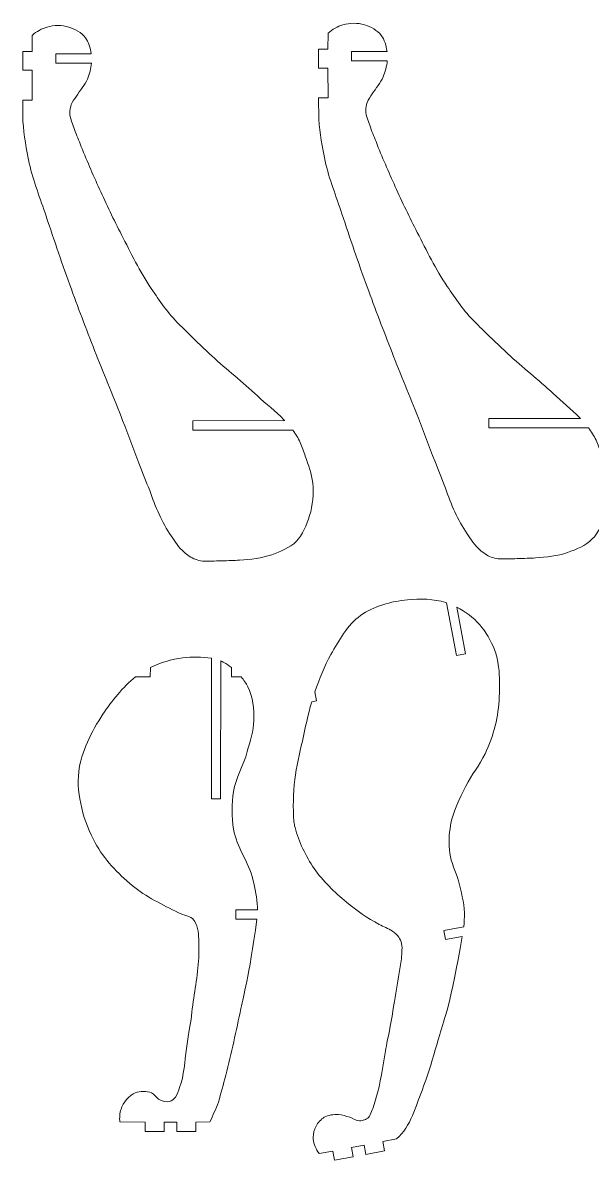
# Model space of a CAD drawing. Header units: centimetres. Extents: x -143 to 186, y -70 to 222.
# Drawn here: x 21.7 to 82.4, y -54.9 to 66.3 of the extents above; entities that cross this region are included whole.
import ezdxf

# ---------------------------------------------------------------- set-up
doc = ezdxf.new("R2010")
doc.units = ezdxf.units.CM
doc.header["$MEASUREMENT"] = 0
doc.layers.add('layer 1', color=7, linetype='Continuous')

msp = doc.modelspace()

# ---------------------------------------------------------------- linework, layer by layer
at = {"layer": 'layer 1', "color": 250, "lineweight": 9}
for points, knots in [([(39.8616, 22.87473), (39.8616, 22.87473), (50.48788, 22.87474), (50.48788, 22.87474), (50.48788, 22.87474), (50.79502, 22.45525), (51.0602, 22.01338), (51.28343, 21.54913), (51.28343, 21.54913), (51.50848, 21.08109), (51.66285, 20.57229), (51.83065, 20.07678), (51.83065, 20.07678), (52.14634, 19.1445), (52.52323, 18.1931), (52.62254, 17.22964), (52.62254, 17.22964), (52.73976, 16.09225), (52.62106, 14.84888), (52.28581, 13.75724), (52.28581, 13.75724), (51.98652, 12.78272), (51.5559, 11.69308), (50.85479, 10.99106), (50.85479, 10.99106), (50.19126, 10.32665), (49.17423, 9.91694), (48.26196, 9.58914), (48.26196, 9.58914), (47.18644, 9.20269), (45.98923, 9.09542), (44.83527, 9.0115), (44.83527, 9.0115), (44.53566, 8.98972), (44.23454, 8.98044), (43.93407, 8.96812), (43.93407, 8.96812), (43.2447, 8.93986), (42.55493, 8.92286), (41.86475, 8.91712), (41.86475, 8.91712), (41.86475, 8.91712), (40.86476, 8.91618), (40.86476, 8.91618), (40.86476, 8.91618), (40.60729, 8.96076), (40.35017, 9.01105), (40.11064, 9.09981), (40.11064, 9.09981), (39.66296, 9.2657), (39.25492, 9.57672), (38.8917, 9.88616), (38.8917, 9.88616), (38.35016, 10.34753), (37.96084, 10.99492), (37.55447, 11.58589), (37.55447, 11.58589), (36.54716, 13.05077), (35.83666, 14.70663), (35.25829, 16.43012), (35.25829, 16.43012), (34.85995, 17.39721), (34.50164, 18.38662), (34.10923, 19.35175), (34.10923, 19.35175), (33.499, 20.85256), (32.96117, 22.38284), (32.37279, 23.89275), (32.37279, 23.89275), (31.45744, 26.24171), (30.47422, 28.56411), (29.55725, 30.91241), (29.55725, 30.91241), (28.65404, 33.22546), (27.75816, 35.54234), (26.9103, 37.87604), (26.9103, 37.87604), (25.97298, 40.45594), (25.08353, 43.05432), (24.22468, 45.66155), (24.22468, 45.66155), (23.60814, 47.53316), (22.85827, 49.37729), (22.43129, 51.29503), (22.43129, 51.29503), (22.10477, 52.76155), (21.87813, 54.25141), (21.7514, 55.76462), (21.7514, 55.76462), (21.7514, 55.76462), (21.73927, 58.01912), (21.73927, 58.01912), (21.73927, 58.01912), (21.73927, 58.01912), (22.73927, 58.02006), (22.73927, 58.02006), (22.73927, 58.02006), (22.73927, 58.02006), (22.73627, 61.20006), (22.73627, 61.20006), (22.73627, 61.20006), (22.73627, 61.20006), (21.73627, 61.19912), (21.73627, 61.19912), (21.73627, 61.19912), (21.73627, 61.19912), (21.73436, 63.21912), (21.73436, 63.21912), (21.73436, 63.21912), (21.73436, 63.21912), (22.73437, 63.22006), (22.73437, 63.22006), (22.73437, 63.22006), (22.73437, 63.22006), (22.74275, 64.92653), (22.74275, 64.92653), (22.74275, 64.92653), (23.1837, 65.33229), (23.77456, 65.64878), (24.32752, 65.81252), (24.32752, 65.81252), (25.03434, 66.02183), (25.92256, 66.02913), (26.62604, 65.81469), (26.62604, 65.81469), (27.27256, 65.61762), (28.00183, 65.20239), (28.40674, 64.67831), (28.40674, 64.67831), (28.75272, 64.23052), (28.93888, 63.57806), (29.02135, 62.97147), (29.02135, 62.97147), (29.02135, 62.97147), (25.25461, 62.95792), (25.25461, 62.95792), (25.25461, 62.95792), (25.25461, 62.95792), (25.25554, 61.97792), (25.25554, 61.97792), (25.25554, 61.97792), (25.25554, 61.97792), (29.05036, 61.9715), (29.05036, 61.9715), (29.05036, 61.9715), (28.99846, 61.389), (28.83528, 60.79379), (28.62092, 60.26796), (28.62092, 60.26796), (28.35361, 59.61228), (27.82878, 59.06093), (27.45, 58.44664), (27.45, 58.44664), (27.26519, 58.14694), (27.01951, 57.86854), (26.90382, 57.54241), (26.90382, 57.54241), (26.8059, 57.26635), (26.75677, 56.95257), (26.75272, 56.66109), (26.75272, 56.66109), (26.74544, 56.13724), (27.01463, 55.6208), (27.17958, 55.11181), (27.17958, 55.11181), (27.37209, 54.51781), (27.62038, 53.94166), (27.84971, 53.3602), (27.84971, 53.3602), (28.48888, 51.7397), (29.18648, 50.14121), (29.90606, 48.55495), (29.90606, 48.55495), (30.64942, 46.91626), (31.424, 45.28913), (32.24543, 43.68847), (32.24543, 43.68847), (33.24422, 41.74223), (34.20243, 39.75159), (35.42644, 37.94516), (35.42644, 37.94516), (36.31856, 36.62855), (37.23445, 35.27907), (38.36365, 34.16746), (38.36365, 34.16746), (38.41234, 34.11954), (38.4615, 34.07203), (38.5111, 34.02495), (38.5111, 34.02495), (39.61237, 32.916), (40.73529, 31.83056), (41.87986, 30.76866), (41.87986, 30.76866), (43.45335, 29.30881), (45.15942, 27.99209), (46.72311, 26.52248), (46.72311, 26.52248), (47.63606, 25.66447), (48.66438, 24.86473), (49.54082, 23.96864), (49.54082, 23.96864), (49.57267, 23.93722), (49.60422, 23.90566), (49.6355, 23.87394), (49.6355, 23.87394), (49.6355, 23.87394), (39.86067, 23.85472), (39.86067, 23.85472), (39.86067, 23.85472), (39.86067, 23.85472), (39.8616, 22.87473), (39.8616, 22.87473)], [0, 0, 0, 0, 0.018518519, 0.018518519, 0.018518519, 0.018518519, 0.037037037, 0.037037037, 0.037037037, 0.037037037, 0.055555556, 0.055555556, 0.055555556, 0.055555556, 0.074074074, 0.074074074, 0.074074074, 0.074074074, 0.092592593, 0.092592593, 0.092592593, 0.092592593, 0.111111111, 0.111111111, 0.111111111, 0.111111111, 0.12962963, 0.12962963, 0.12962963, 0.12962963, 0.148148148, 0.148148148, 0.148148148, 0.148148148, 0.166666667, 0.166666667, 0.166666667, 0.166666667, 0.185185185, 0.185185185, 0.185185185, 0.185185185, 0.203703704, 0.203703704, 0.203703704, 0.203703704, 0.222222222, 0.222222222, 0.222222222, 0.222222222, 0.240740741, 0.240740741, 0.240740741, 0.240740741, 0.259259259, 0.259259259, 0.259259259, 0.259259259, 0.277777778, 0.277777778, 0.277777778, 0.277777778, 0.296296296, 0.296296296, 0.296296296, 0.296296296, 0.314814815, 0.314814815, 0.314814815, 0.314814815, 0.333333333, 0.333333333, 0.333333333, 0.333333333, 0.351851852, 0.351851852, 0.351851852, 0.351851852, 0.37037037, 0.37037037, 0.37037037, 0.37037037, 0.388888889, 0.388888889, 0.388888889, 0.388888889, 0.407407407, 0.407407407, 0.407407407, 0.407407407, 0.425925926, 0.425925926, 0.425925926, 0.425925926, 0.444444444, 0.444444444, 0.444444444, 0.444444444, 0.462962963, 0.462962963, 0.462962963, 0.462962963, 0.481481481, 0.481481481, 0.481481481, 0.481481481, 0.5, 0.5, 0.5, 0.5, 0.518518519, 0.518518519, 0.518518519, 0.518518519, 0.537037037, 0.537037037, 0.537037037, 0.537037037, 0.555555556, 0.555555556, 0.555555556, 0.555555556, 0.574074074, 0.574074074, 0.574074074, 0.574074074, 0.592592593, 0.592592593, 0.592592593, 0.592592593, 0.611111111, 0.611111111, 0.611111111, 0.611111111, 0.62962963, 0.62962963, 0.62962963, 0.62962963, 0.648148148, 0.648148148, 0.648148148, 0.648148148, 0.666666667, 0.666666667, 0.666666667, 0.666666667, 0.685185185, 0.685185185, 0.685185185, 0.685185185, 0.703703704, 0.703703704, 0.703703704, 0.703703704, 0.722222222, 0.722222222, 0.722222222, 0.722222222, 0.740740741, 0.740740741, 0.740740741, 0.740740741, 0.759259259, 0.759259259, 0.759259259, 0.759259259, 0.777777778, 0.777777778, 0.777777778, 0.777777778, 0.796296296, 0.796296296, 0.796296296, 0.796296296, 0.814814815, 0.814814815, 0.814814815, 0.814814815, 0.833333333, 0.833333333, 0.833333333, 0.833333333, 0.851851852, 0.851851852, 0.851851852, 0.851851852, 0.87037037, 0.87037037, 0.87037037, 0.87037037, 0.888888889, 0.888888889, 0.888888889, 0.888888889, 0.907407407, 0.907407407, 0.907407407, 0.907407407, 0.925925926, 0.925925926, 0.925925926, 0.925925926, 0.944444444, 0.944444444, 0.944444444, 0.944444444, 0.962962963, 0.962962963, 0.962962963, 0.962962963, 1, 1, 1, 1]), ([(71.36967, 23.11393), (71.36967, 23.11393), (81.99595, 23.11392), (81.99595, 23.11392), (81.99595, 23.11392), (82.30309, 22.69443), (82.56827, 22.25256), (82.7915, 21.78831), (82.7915, 21.78831), (83.01655, 21.32027), (83.17092, 20.81148), (83.33871, 20.31596), (83.33871, 20.31596), (83.6544, 19.38368), (84.03129, 18.43228), (84.13059, 17.46881), (84.13059, 17.46881), (84.24782, 16.33143), (84.12911, 15.08806), (83.79386, 13.99643), (83.79386, 13.99643), (83.49457, 13.0219), (83.06395, 11.93226), (82.36285, 11.23024), (82.36285, 11.23024), (81.6993, 10.56584), (80.68228, 10.15612), (79.77, 9.82833), (79.77, 9.82833), (78.69448, 9.44187), (77.49727, 9.33461), (76.34332, 9.2507), (76.34332, 9.2507), (76.0437, 9.22892), (75.74259, 9.21964), (75.44211, 9.20732), (75.44211, 9.20732), (74.75275, 9.17905), (74.06298, 9.16206), (73.3728, 9.15632), (73.3728, 9.15632), (73.3728, 9.15632), (72.3728, 9.15538), (72.3728, 9.15538), (72.3728, 9.15538), (72.11534, 9.19995), (71.85822, 9.25025), (71.61868, 9.33901), (71.61868, 9.33901), (71.17102, 9.50489), (70.76297, 9.81591), (70.39974, 10.12536), (70.39974, 10.12536), (69.85821, 10.58673), (69.46888, 11.23413), (69.06252, 11.82509), (69.06252, 11.82509), (68.0552, 13.28997), (67.34472, 14.94583), (66.76635, 16.66933), (66.76635, 16.66933), (66.368, 17.63642), (66.0097, 18.62584), (65.61729, 19.59095), (65.61729, 19.59095), (65.00706, 21.09176), (64.46923, 22.62204), (63.88085, 24.13197), (63.88085, 24.13197), (62.96551, 26.48092), (61.9823, 28.80332), (61.06533, 31.15162), (61.06533, 31.15162), (60.16211, 33.46467), (59.26624, 35.78156), (58.41839, 38.11525), (58.41839, 38.11525), (57.48107, 40.69517), (56.59163, 43.29354), (55.73278, 45.90077), (55.73278, 45.90077), (55.11625, 47.77239), (54.36638, 49.61652), (53.93939, 51.53426), (53.93939, 51.53426), (53.61288, 53.00078), (53.38625, 54.49063), (53.25951, 56.00384), (53.25951, 56.00384), (53.25951, 56.00384), (53.24739, 58.25835), (53.24739, 58.25835), (53.24739, 58.25835), (53.24739, 58.25835), (54.24738, 58.25929), (54.24738, 58.25929), (54.24738, 58.25929), (54.24738, 58.25929), (54.24439, 61.43929), (54.24439, 61.43929), (54.24439, 61.43929), (54.24439, 61.43929), (53.2444, 61.43835), (53.2444, 61.43835), (53.2444, 61.43835), (53.2444, 61.43835), (53.24249, 63.45835), (53.24249, 63.45835), (53.24249, 63.45835), (53.24249, 63.45835), (54.24249, 63.45929), (54.24249, 63.45929), (54.24249, 63.45929), (54.24249, 63.45929), (54.25089, 65.16574), (54.25089, 65.16574), (54.25089, 65.16574), (54.69183, 65.57151), (55.28269, 65.888), (55.83565, 66.05174), (55.83565, 66.05174), (56.54247, 66.26106), (57.43069, 66.26835), (58.13418, 66.05391), (58.13418, 66.05391), (58.78069, 65.85684), (59.50995, 65.4416), (59.91486, 64.91753), (59.91486, 64.91753), (60.26085, 64.46973), (60.44701, 63.81727), (60.52948, 63.21069), (60.52948, 63.21069), (60.52948, 63.21069), (56.76273, 63.19714), (56.76273, 63.19714), (56.76273, 63.19714), (56.76273, 63.19714), (56.76366, 62.21715), (56.76366, 62.21715), (56.76366, 62.21715), (56.76366, 62.21715), (60.55848, 62.21072), (60.55848, 62.21072), (60.55848, 62.21072), (60.50658, 61.62822), (60.34341, 61.033), (60.12904, 60.50718), (60.12904, 60.50718), (59.86174, 59.85149), (59.3369, 59.30015), (58.95811, 58.68585), (58.95811, 58.68585), (58.77331, 58.38616), (58.52762, 58.10776), (58.41194, 57.78163), (58.41194, 57.78163), (58.31401, 57.50557), (58.26489, 57.19178), (58.26083, 56.9003), (58.26083, 56.9003), (58.25355, 56.37646), (58.52275, 55.86002), (58.6877, 55.35103), (58.6877, 55.35103), (58.8802, 54.75703), (59.12849, 54.18088), (59.35783, 53.59941), (59.35783, 53.59941), (59.99699, 51.97892), (60.69459, 50.38042), (61.41416, 48.79417), (61.41416, 48.79417), (62.15752, 47.15548), (62.93211, 45.52833), (63.75353, 43.92769), (63.75353, 43.92769), (64.75231, 41.98145), (65.71052, 39.99079), (66.93453, 38.18436), (66.93453, 38.18436), (67.82665, 36.86775), (68.74253, 35.51827), (69.87173, 34.40666), (69.87173, 34.40666), (69.92042, 34.35873), (69.96958, 34.31123), (70.01919, 34.26414), (70.01919, 34.26414), (71.12044, 33.15519), (72.24337, 32.06976), (73.38795, 31.00785), (73.38795, 31.00785), (74.96143, 29.54801), (76.66749, 28.23128), (78.23118, 26.76167), (78.23118, 26.76167), (79.14413, 25.90366), (80.17245, 25.10391), (81.04889, 24.20782), (81.04889, 24.20782), (81.08073, 24.17641), (81.11229, 24.14485), (81.14356, 24.11312), (81.14356, 24.11312), (81.14356, 24.11312), (71.36875, 24.09393), (71.36875, 24.09393), (71.36875, 24.09393), (71.36875, 24.09393), (71.36967, 23.11393), (71.36967, 23.11393)], [0, 0, 0, 0, 0.018518519, 0.018518519, 0.018518519, 0.018518519, 0.037037037, 0.037037037, 0.037037037, 0.037037037, 0.055555556, 0.055555556, 0.055555556, 0.055555556, 0.074074074, 0.074074074, 0.074074074, 0.074074074, 0.092592593, 0.092592593, 0.092592593, 0.092592593, 0.111111111, 0.111111111, 0.111111111, 0.111111111, 0.12962963, 0.12962963, 0.12962963, 0.12962963, 0.148148148, 0.148148148, 0.148148148, 0.148148148, 0.166666667, 0.166666667, 0.166666667, 0.166666667, 0.185185185, 0.185185185, 0.185185185, 0.185185185, 0.203703704, 0.203703704, 0.203703704, 0.203703704, 0.222222222, 0.222222222, 0.222222222, 0.222222222, 0.240740741, 0.240740741, 0.240740741, 0.240740741, 0.259259259, 0.259259259, 0.259259259, 0.259259259, 0.277777778, 0.277777778, 0.277777778, 0.277777778, 0.296296296, 0.296296296, 0.296296296, 0.296296296, 0.314814815, 0.314814815, 0.314814815, 0.314814815, 0.333333333, 0.333333333, 0.333333333, 0.333333333, 0.351851852, 0.351851852, 0.351851852, 0.351851852, 0.37037037, 0.37037037, 0.37037037, 0.37037037, 0.388888889, 0.388888889, 0.388888889, 0.388888889, 0.407407407, 0.407407407, 0.407407407, 0.407407407, 0.425925926, 0.425925926, 0.425925926, 0.425925926, 0.444444444, 0.444444444, 0.444444444, 0.444444444, 0.462962963, 0.462962963, 0.462962963, 0.462962963, 0.481481481, 0.481481481, 0.481481481, 0.481481481, 0.5, 0.5, 0.5, 0.5, 0.518518519, 0.518518519, 0.518518519, 0.518518519, 0.537037037, 0.537037037, 0.537037037, 0.537037037, 0.555555556, 0.555555556, 0.555555556, 0.555555556, 0.574074074, 0.574074074, 0.574074074, 0.574074074, 0.592592593, 0.592592593, 0.592592593, 0.592592593, 0.611111111, 0.611111111, 0.611111111, 0.611111111, 0.62962963, 0.62962963, 0.62962963, 0.62962963, 0.648148148, 0.648148148, 0.648148148, 0.648148148, 0.666666667, 0.666666667, 0.666666667, 0.666666667, 0.685185185, 0.685185185, 0.685185185, 0.685185185, 0.703703704, 0.703703704, 0.703703704, 0.703703704, 0.722222222, 0.722222222, 0.722222222, 0.722222222, 0.740740741, 0.740740741, 0.740740741, 0.740740741, 0.759259259, 0.759259259, 0.759259259, 0.759259259, 0.777777778, 0.777777778, 0.777777778, 0.777777778, 0.796296296, 0.796296296, 0.796296296, 0.796296296, 0.814814815, 0.814814815, 0.814814815, 0.814814815, 0.833333333, 0.833333333, 0.833333333, 0.833333333, 0.851851852, 0.851851852, 0.851851852, 0.851851852, 0.87037037, 0.87037037, 0.87037037, 0.87037037, 0.888888889, 0.888888889, 0.888888889, 0.888888889, 0.907407407, 0.907407407, 0.907407407, 0.907407407, 0.925925926, 0.925925926, 0.925925926, 0.925925926, 0.944444444, 0.944444444, 0.944444444, 0.944444444, 0.962962963, 0.962962963, 0.962962963, 0.962962963, 1, 1, 1, 1]), ([(72.41826, -2.37308), (72.41826, -2.37308), (72.33177, -1.85362), (72.33177, -1.85362), (72.33177, -1.85362), (72.33177, -1.85362), (72.21285, -1.27526), (72.21285, -1.27526), (72.21285, -1.27526), (72.14674, -1.01876), (72.06747, -0.7677), (71.97287, -0.52382), (71.97287, -0.52382), (71.60875, 0.41484), (71.06821, 1.38228), (70.40198, 2.13509), (70.40198, 2.13509), (69.74356, 2.87908), (68.8694, 3.53671), (67.9555, 4.00664), (67.9555, 4.00664), (67.9555, 4.00664), (68.88157, -0.97251), (68.88157, -0.97251), (68.88157, -0.97251), (68.88157, -0.97251), (67.91844, -1.15361), (67.91844, -1.15361), (67.91844, -1.15361), (67.91844, -1.15361), (66.85141, 4.46702), (66.85141, 4.46702), (66.85141, 4.46702), (66.85141, 4.46702), (66.79185, 4.49154), (66.79185, 4.49154), (66.79185, 4.49154), (65.5187, 4.88919), (64.0271, 4.91623), (62.70239, 4.78637), (62.70239, 4.78637), (60.98942, 4.61846), (59.06416, 4.09007), (57.70042, 3.10727), (57.70042, 3.10727), (56.3549, 2.1376), (55.40059, 0.45919), (54.55044, -1.03735), (54.55044, -1.03735), (53.84465, -2.27977), (53.32347, -3.65065), (52.85966, -5.01643), (52.85966, -5.01643), (52.85966, -5.01643), (53.03278, -5.99122), (53.03278, -5.99122), (53.03278, -5.99122), (53.03278, -5.99122), (52.50993, -6.09971), (52.50993, -6.09971), (52.50993, -6.09971), (52.10463, -7.46234), (51.82057, -8.8672), (51.51435, -10.25751), (51.51435, -10.25751), (51.21385, -11.62183), (50.86421, -12.98805), (50.70912, -14.37189), (50.70912, -14.37189), (50.54363, -15.84856), (50.50717, -17.33933), (50.59974, -18.84419), (50.59974, -18.84419), (50.63664, -19.05374), (50.6802, -19.26119), (50.73177, -19.4659), (50.73177, -19.4659), (51.11865, -21.0018), (51.87831, -22.52632), (52.77135, -23.8377), (52.77135, -23.8377), (53.68945, -25.18587), (54.93849, -26.3668), (56.20157, -27.41964), (56.20157, -27.41964), (57.27571, -28.31498), (58.4542, -29.12262), (59.68362, -29.79946), (59.68362, -29.79946), (60.14678, -30.05445), (60.68344, -30.19892), (61.10237, -30.51485), (61.10237, -30.51485), (61.34667, -30.69909), (61.60948, -30.89652), (61.78019, -31.14659), (61.78019, -31.14659), (61.91771, -31.34803), (62.02451, -31.59134), (62.08523, -31.8278), (62.08523, -31.8278), (62.16432, -32.13576), (62.12271, -32.47646), (62.11407, -32.79944), (62.11407, -32.79944), (62.09856, -33.37865), (61.97178, -33.95296), (61.89142, -34.52838), (61.89142, -34.52838), (61.72881, -35.69286), (61.53331, -36.85319), (61.32812, -38.01086), (61.32812, -38.01086), (61.08114, -39.40429), (60.89415, -40.81805), (60.55746, -42.19088), (60.55746, -42.19088), (60.49583, -42.55386), (60.43254, -42.91654), (60.36831, -43.27896), (60.36831, -43.27896), (60.06713, -44.97816), (59.85516, -46.70762), (59.35214, -48.3562), (59.35214, -48.3562), (59.21049, -48.82044), (59.0857, -49.29564), (58.8881, -49.73851), (58.8881, -49.73851), (58.79137, -49.95529), (58.73187, -50.21797), (58.56709, -50.37596), (58.56709, -50.37596), (58.44998, -50.48825), (58.2842, -50.57158), (58.12823, -50.63025), (58.12823, -50.63025), (57.96427, -50.69192), (57.77642, -50.72619), (57.60425, -50.72878), (57.60425, -50.72878), (57.24291, -50.73421), (56.90939, -50.45342), (56.55307, -50.34529), (56.55307, -50.34529), (56.16445, -50.22735), (55.76357, -50.08138), (55.36609, -50.06176), (55.36609, -50.06176), (54.863, -50.03693), (54.26922, -50.09831), (53.84808, -50.3472), (53.84808, -50.3472), (53.49598, -50.55529), (53.16689, -50.9262), (52.96972, -51.2939), (52.96972, -51.2939), (52.78301, -51.6421), (52.67037, -52.08683), (52.66684, -52.47875), (52.66684, -52.47875), (52.66216, -52.99705), (52.88916, -53.56977), (53.16399, -54.01775), (53.16399, -54.01775), (53.20394, -54.08287), (53.2462, -54.14662), (53.29076, -54.20899), (53.29076, -54.20899), (53.29076, -54.20899), (54.75695, -53.94348), (54.75695, -53.94348), (54.75695, -53.94348), (54.75695, -53.94348), (54.94175, -54.92626), (54.94175, -54.92626), (54.94175, -54.92626), (54.94175, -54.92626), (56.92696, -54.55297), (56.92696, -54.55297), (56.92696, -54.55297), (56.92696, -54.55297), (56.74216, -53.57019), (56.74216, -53.57019), (56.74216, -53.57019), (56.74216, -53.57019), (58.0977, -53.31531), (58.0977, -53.31531), (58.0977, -53.31531), (58.0977, -53.31531), (58.2825, -54.29808), (58.2825, -54.29808), (58.2825, -54.29808), (58.2825, -54.29808), (60.26771, -53.9248), (60.26771, -53.9248), (60.26771, -53.9248), (60.26771, -53.9248), (60.08291, -52.94202), (60.08291, -52.94202), (60.08291, -52.94202), (60.08291, -52.94202), (61.5454, -52.65685), (61.5454, -52.65685), (61.5454, -52.65685), (62.28906, -51.95901), (62.85127, -51.13075), (63.23204, -50.17207), (63.23204, -50.17207), (63.80893, -48.74995), (64.34727, -47.31012), (64.8377, -45.85673), (64.8377, -45.85673), (65.31798, -44.43346), (65.7265, -42.98519), (66.15068, -41.54349), (66.15068, -41.54349), (66.6353, -39.89635), (67.30353, -38.27768), (68.53244, -31.09432), (68.53244, -31.09432), (68.53244, -31.09432), (66.77433, -31.41473), (66.77433, -31.41473), (66.77433, -31.41473), (66.77433, -31.41473), (66.59323, -30.4516), (66.59323, -30.4516), (66.59323, -30.4516), (66.59323, -30.4516), (68.70956, -30.04349), (68.70956, -30.04349), (68.70956, -30.04349), (68.75938, -29.55502), (68.78847, -29.06451), (68.77262, -28.58058), (68.77262, -28.58058), (68.73496, -27.43148), (68.41213, -26.28497), (68.1299, -25.16245), (68.1299, -25.16245), (67.87875, -24.16356), (67.34933, -23.2147), (67.21493, -22.20583), (67.21493, -22.20583), (67.08613, -21.23897), (67.13907, -20.20262), (67.29855, -19.24095), (67.29855, -19.24095), (67.5396, -17.7875), (68.26437, -16.39833), (68.92358, -15.06303), (68.92358, -15.06303), (69.51261, -13.86988), (70.41567, -12.82822), (70.9722, -11.62093), (70.9722, -11.62093), (71.41309, -10.66448), (71.80544, -9.66003), (72.05699, -8.63876), (72.05699, -8.63876), (72.30444, -7.63417), (72.43271, -6.57857), (72.47987, -5.54599), (72.47987, -5.54599), (72.52713, -4.51107), (72.54967, -3.41911), (72.41826, -2.37308)], [0, 0, 0, 0, 0.014705882, 0.014705882, 0.014705882, 0.014705882, 0.029411765, 0.029411765, 0.029411765, 0.029411765, 0.044117647, 0.044117647, 0.044117647, 0.044117647, 0.058823529, 0.058823529, 0.058823529, 0.058823529, 0.073529412, 0.073529412, 0.073529412, 0.073529412, 0.088235294, 0.088235294, 0.088235294, 0.088235294, 0.102941176, 0.102941176, 0.102941176, 0.102941176, 0.117647059, 0.117647059, 0.117647059, 0.117647059, 0.132352941, 0.132352941, 0.132352941, 0.132352941, 0.147058824, 0.147058824, 0.147058824, 0.147058824, 0.161764706, 0.161764706, 0.161764706, 0.161764706, 0.176470588, 0.176470588, 0.176470588, 0.176470588, 0.191176471, 0.191176471, 0.191176471, 0.191176471, 0.205882353, 0.205882353, 0.205882353, 0.205882353, 0.220588235, 0.220588235, 0.220588235, 0.220588235, 0.235294118, 0.235294118, 0.235294118, 0.235294118, 0.25, 0.25, 0.25, 0.25, 0.264705882, 0.264705882, 0.264705882, 0.264705882, 0.279411765, 0.279411765, 0.279411765, 0.279411765, 0.294117647, 0.294117647, 0.294117647, 0.294117647, 0.308823529, 0.308823529, 0.308823529, 0.308823529, 0.323529412, 0.323529412, 0.323529412, 0.323529412, 0.338235294, 0.338235294, 0.338235294, 0.338235294, 0.352941176, 0.352941176, 0.352941176, 0.352941176, 0.367647059, 0.367647059, 0.367647059, 0.367647059, 0.382352941, 0.382352941, 0.382352941, 0.382352941, 0.397058824, 0.397058824, 0.397058824, 0.397058824, 0.411764706, 0.411764706, 0.411764706, 0.411764706, 0.426470588, 0.426470588, 0.426470588, 0.426470588, 0.441176471, 0.441176471, 0.441176471, 0.441176471, 0.455882353, 0.455882353, 0.455882353, 0.455882353, 0.470588235, 0.470588235, 0.470588235, 0.470588235, 0.485294118, 0.485294118, 0.485294118, 0.485294118, 0.5, 0.5, 0.5, 0.5, 0.514705882, 0.514705882, 0.514705882, 0.514705882, 0.529411765, 0.529411765, 0.529411765, 0.529411765, 0.544117647, 0.544117647, 0.544117647, 0.544117647, 0.558823529, 0.558823529, 0.558823529, 0.558823529, 0.573529412, 0.573529412, 0.573529412, 0.573529412, 0.588235294, 0.588235294, 0.588235294, 0.588235294, 0.602941176, 0.602941176, 0.602941176, 0.602941176, 0.617647059, 0.617647059, 0.617647059, 0.617647059, 0.632352941, 0.632352941, 0.632352941, 0.632352941, 0.647058824, 0.647058824, 0.647058824, 0.647058824, 0.661764706, 0.661764706, 0.661764706, 0.661764706, 0.676470588, 0.676470588, 0.676470588, 0.676470588, 0.691176471, 0.691176471, 0.691176471, 0.691176471, 0.705882353, 0.705882353, 0.705882353, 0.705882353, 0.720588235, 0.720588235, 0.720588235, 0.720588235, 0.735294118, 0.735294118, 0.735294118, 0.735294118, 0.75, 0.75, 0.75, 0.75, 0.764705882, 0.764705882, 0.764705882, 0.764705882, 0.779411765, 0.779411765, 0.779411765, 0.779411765, 0.794117647, 0.794117647, 0.794117647, 0.794117647, 0.808823529, 0.808823529, 0.808823529, 0.808823529, 0.823529412, 0.823529412, 0.823529412, 0.823529412, 0.838235294, 0.838235294, 0.838235294, 0.838235294, 0.852941176, 0.852941176, 0.852941176, 0.852941176, 0.867647059, 0.867647059, 0.867647059, 0.867647059, 0.882352941, 0.882352941, 0.882352941, 0.882352941, 0.897058824, 0.897058824, 0.897058824, 0.897058824, 0.911764706, 0.911764706, 0.911764706, 0.911764706, 0.926470588, 0.926470588, 0.926470588, 0.926470588, 0.941176471, 0.941176471, 0.941176471, 0.941176471, 0.955882353, 0.955882353, 0.955882353, 0.955882353, 0.970588235, 0.970588235, 0.970588235, 0.970588235, 1, 1, 1, 1]), ([(40.17727, -50.85828), (40.17727, -50.85828), (41.66727, -50.84828), (41.66727, -50.84828), (41.66727, -50.84828), (41.98923, -50.1591), (42.29177, -49.46146), (42.5749, -48.75536), (42.5749, -48.75536), (42.8433, -47.79762), (43.1008, -46.83712), (43.3474, -45.87385), (43.3474, -45.87385), (43.9518, -43.51292), (44.48293, -41.13052), (44.96413, -38.74121), (44.96413, -38.74121), (45.26474, -37.2486), (45.78577, -35.74939), (46.67379, -29.24828), (46.67379, -29.24828), (46.67379, -29.24828), (44.44257, -29.23828), (44.44257, -29.23828), (44.44257, -29.23828), (44.44257, -29.23828), (44.44257, -28.25828), (44.44257, -28.25828), (44.44257, -28.25828), (44.44257, -28.25828), (46.73179, -28.24828), (46.73179, -28.24828), (46.73179, -28.24828), (46.73126, -28.15609), (46.72894, -28.06389), (46.7247, -27.9717), (46.7247, -27.9717), (46.67961, -26.99008), (46.47574, -25.9879), (46.24919, -25.02354), (46.24919, -25.02354), (45.81374, -23.1699), (44.4718, -21.52689), (44.18865, -19.66613), (44.18865, -19.66613), (43.99005, -18.36101), (43.98269, -16.94778), (44.18865, -15.64015), (44.18865, -15.64015), (44.41841, -14.18142), (45.26271, -12.83628), (45.64688, -11.39226), (45.64688, -11.39226), (45.93778, -10.29883), (46.3196, -9.17648), (46.34429, -8.0637), (46.34429, -8.0637), (46.37071, -6.87337), (46.24133, -5.51027), (45.71028, -4.48153), (45.71028, -4.48153), (45.52454, -4.12172), (45.28011, -3.76194), (44.99744, -3.42328), (44.99744, -3.42328), (44.99744, -3.42328), (43.97943, -3.41328), (43.97943, -3.41328), (43.97943, -3.41328), (43.97943, -3.41328), (43.96943, -2.42328), (43.96943, -2.42328), (43.96943, -2.42328), (43.70042, -2.21214), (43.42146, -2.0283), (43.14253, -1.88208), (43.14253, -1.88208), (43.03847, -1.82752), (42.93082, -1.77767), (42.82007, -1.73222), (42.82007, -1.73222), (42.82007, -1.73222), (42.81007, -16.41328), (42.81007, -16.41328), (42.81007, -16.41328), (42.81007, -16.41328), (41.83007, -16.41328), (41.83007, -16.41328), (41.83007, -16.41328), (41.83007, -16.41328), (41.82007, -1.44561), (41.82007, -1.44561), (41.82007, -1.44561), (40.83137, -1.26179), (39.73299, -1.30058), (38.76784, -1.40657), (38.76784, -1.40657), (37.60344, -1.53443), (36.37769, -1.91375), (35.3237, -2.42328), (35.3237, -2.42328), (35.3237, -2.42328), (35.3137, -3.41328), (35.3137, -3.41328), (35.3137, -3.41328), (35.3137, -3.41328), (33.74161, -3.42328), (33.74161, -3.42328), (33.74161, -3.42328), (32.37175, -4.50609), (31.21353, -5.99429), (30.26928, -7.41447), (30.26928, -7.41447), (29.06436, -9.22671), (27.92546, -11.45132), (27.69468, -13.54969), (27.69468, -13.54969), (27.42552, -15.99701), (28.23778, -18.90801), (29.4476, -21.10915), (29.4476, -21.10915), (30.38597, -22.81641), (31.86467, -24.39527), (33.39167, -25.65578), (33.39167, -25.65578), (34.84319, -26.85398), (36.61778, -27.70559), (38.32175, -28.55905), (38.32175, -28.55905), (38.85901, -28.82815), (39.6062, -28.8725), (39.95161, -29.33225), (39.95161, -29.33225), (40.08514, -29.50997), (40.17837, -29.74268), (40.26348, -29.95599), (40.26348, -29.95599), (40.5491, -30.67182), (40.45478, -31.50944), (40.48363, -32.28584), (40.48363, -32.28584), (40.55467, -34.19808), (40.1623, -36.11846), (39.8863, -38.01866), (39.8863, -38.01866), (39.74049, -39.02257), (39.6812, -40.05922), (39.47447, -41.05117), (39.47447, -41.05117), (39.37556, -41.70862), (39.26682, -42.36484), (39.17185, -43.01866), (39.17185, -43.01866), (38.96996, -44.40867), (38.93395, -45.86145), (38.44274, -47.17145), (38.44274, -47.17145), (38.31188, -47.52043), (38.23216, -47.9253), (37.99732, -48.2026), (37.99732, -48.2026), (37.83618, -48.39286), (37.61476, -48.60659), (37.39192, -48.67957), (37.39192, -48.67957), (37.0788, -48.78213), (36.645, -48.62464), (36.3279, -48.47778), (36.3279, -48.47778), (35.99228, -48.32234), (35.77621, -47.8909), (35.44732, -47.74396), (35.44732, -47.74396), (34.95254, -47.52291), (34.21373, -47.55913), (33.72287, -47.74396), (33.72287, -47.74396), (33.06411, -47.99201), (32.42339, -48.7991), (32.20021, -49.48677), (32.20021, -49.48677), (32.07019, -49.88739), (32.0153, -50.39018), (32.08318, -50.84828), (32.08318, -50.84828), (32.08318, -50.84828), (34.75797, -50.85828), (34.75797, -50.85828), (34.75797, -50.85828), (34.75797, -50.85828), (34.75797, -51.85828), (34.75797, -51.85828), (34.75797, -51.85828), (34.75797, -51.85828), (36.77797, -51.85828), (36.77797, -51.85828), (36.77797, -51.85828), (36.77797, -51.85828), (36.77797, -50.85828), (36.77797, -50.85828), (36.77797, -50.85828), (36.77797, -50.85828), (38.15727, -50.85828), (38.15727, -50.85828), (38.15727, -50.85828), (38.15727, -50.85828), (38.15727, -51.85828), (38.15727, -51.85828), (38.15727, -51.85828), (38.15727, -51.85828), (40.17727, -51.85828), (40.17727, -51.85828), (40.17727, -51.85828), (40.17727, -51.85828), (40.17727, -50.85828), (40.17727, -50.85828)], [0, 0, 0, 0, 0.018181818, 0.018181818, 0.018181818, 0.018181818, 0.036363636, 0.036363636, 0.036363636, 0.036363636, 0.054545455, 0.054545455, 0.054545455, 0.054545455, 0.072727273, 0.072727273, 0.072727273, 0.072727273, 0.090909091, 0.090909091, 0.090909091, 0.090909091, 0.109090909, 0.109090909, 0.109090909, 0.109090909, 0.127272727, 0.127272727, 0.127272727, 0.127272727, 0.145454545, 0.145454545, 0.145454545, 0.145454545, 0.163636364, 0.163636364, 0.163636364, 0.163636364, 0.181818182, 0.181818182, 0.181818182, 0.181818182, 0.2, 0.2, 0.2, 0.2, 0.218181818, 0.218181818, 0.218181818, 0.218181818, 0.236363636, 0.236363636, 0.236363636, 0.236363636, 0.254545455, 0.254545455, 0.254545455, 0.254545455, 0.272727273, 0.272727273, 0.272727273, 0.272727273, 0.290909091, 0.290909091, 0.290909091, 0.290909091, 0.309090909, 0.309090909, 0.309090909, 0.309090909, 0.327272727, 0.327272727, 0.327272727, 0.327272727, 0.345454545, 0.345454545, 0.345454545, 0.345454545, 0.363636364, 0.363636364, 0.363636364, 0.363636364, 0.381818182, 0.381818182, 0.381818182, 0.381818182, 0.4, 0.4, 0.4, 0.4, 0.418181818, 0.418181818, 0.418181818, 0.418181818, 0.436363636, 0.436363636, 0.436363636, 0.436363636, 0.454545455, 0.454545455, 0.454545455, 0.454545455, 0.472727273, 0.472727273, 0.472727273, 0.472727273, 0.490909091, 0.490909091, 0.490909091, 0.490909091, 0.509090909, 0.509090909, 0.509090909, 0.509090909, 0.527272727, 0.527272727, 0.527272727, 0.527272727, 0.545454545, 0.545454545, 0.545454545, 0.545454545, 0.563636364, 0.563636364, 0.563636364, 0.563636364, 0.581818182, 0.581818182, 0.581818182, 0.581818182, 0.6, 0.6, 0.6, 0.6, 0.618181818, 0.618181818, 0.618181818, 0.618181818, 0.636363636, 0.636363636, 0.636363636, 0.636363636, 0.654545455, 0.654545455, 0.654545455, 0.654545455, 0.672727273, 0.672727273, 0.672727273, 0.672727273, 0.690909091, 0.690909091, 0.690909091, 0.690909091, 0.709090909, 0.709090909, 0.709090909, 0.709090909, 0.727272727, 0.727272727, 0.727272727, 0.727272727, 0.745454545, 0.745454545, 0.745454545, 0.745454545, 0.763636364, 0.763636364, 0.763636364, 0.763636364, 0.781818182, 0.781818182, 0.781818182, 0.781818182, 0.8, 0.8, 0.8, 0.8, 0.818181818, 0.818181818, 0.818181818, 0.818181818, 0.836363636, 0.836363636, 0.836363636, 0.836363636, 0.854545455, 0.854545455, 0.854545455, 0.854545455, 0.872727273, 0.872727273, 0.872727273, 0.872727273, 0.890909091, 0.890909091, 0.890909091, 0.890909091, 0.909090909, 0.909090909, 0.909090909, 0.909090909, 0.927272727, 0.927272727, 0.927272727, 0.927272727, 0.945454545, 0.945454545, 0.945454545, 0.945454545, 0.963636364, 0.963636364, 0.963636364, 0.963636364, 1, 1, 1, 1])]:
    msp.add_open_spline(points, degree=3, knots=knots, dxfattribs=at)

doc.saveas('drawing.dxf')
